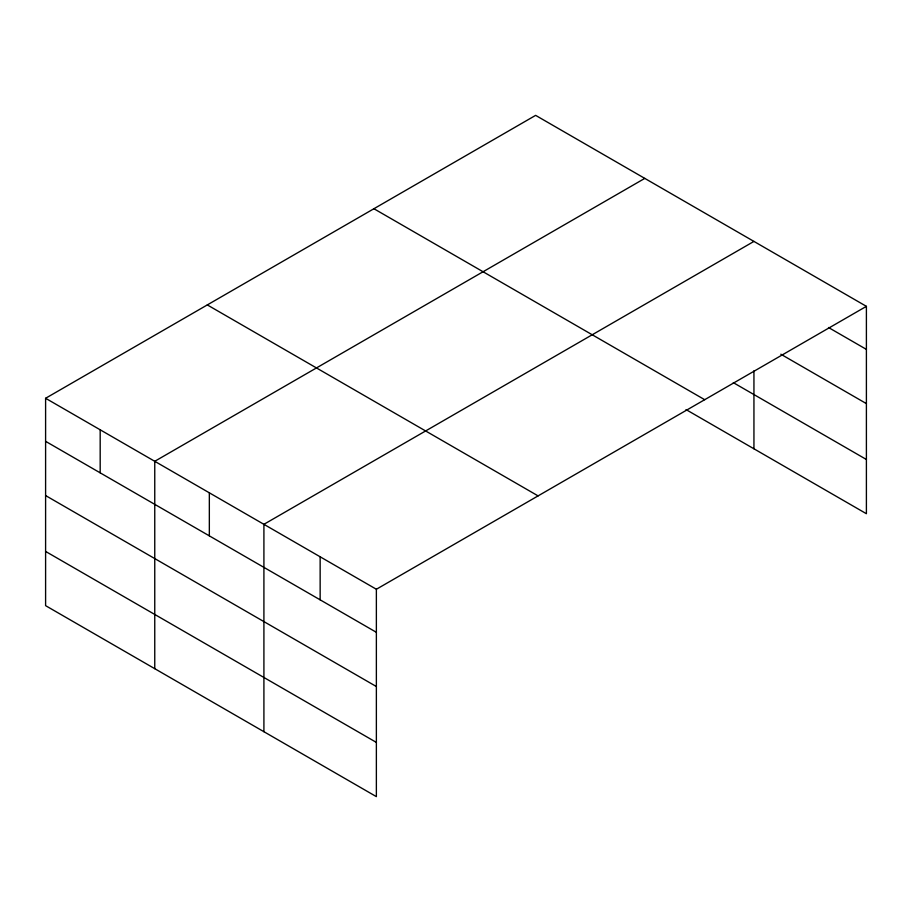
<?xml version="1.0" encoding="UTF-8"?>
<svg xmlns="http://www.w3.org/2000/svg" width="912" height="912" viewBox="0 0 912 912"><rect width="100%" height="100%" fill="white"/><g stroke="black" fill="none" stroke-linecap="round" stroke-linejoin="round"><path stroke-width="1.37" d="M45.6 398.282L376.371 589.255L376.371 796.632L45.6 605.659L45.6 398.282L535.629 115.368L866.4 306.341L866.4 513.718L686.018 409.579M644.784 178.387L154.755 461.301L154.755 668.678M753.939 241.406L263.91 524.32L263.91 731.698M376.371 589.255L866.4 306.341M828.506 327.511L866.4 349.387M780.832 354.209L866.4 403.617M733.316 382.652L866.4 459.488M373.92 208.734L704.691 399.695M207.309 304.916L538.08 495.889M45.6 441.328L376.371 632.301M45.6 495.558L376.371 686.531M45.6 551.429L376.371 742.402M753.939 370.819L753.939 448.784M320.146 556.787L320.146 599.834M209.338 492.811L209.338 535.857M100.183 429.791L100.183 472.838"/></g></svg>
